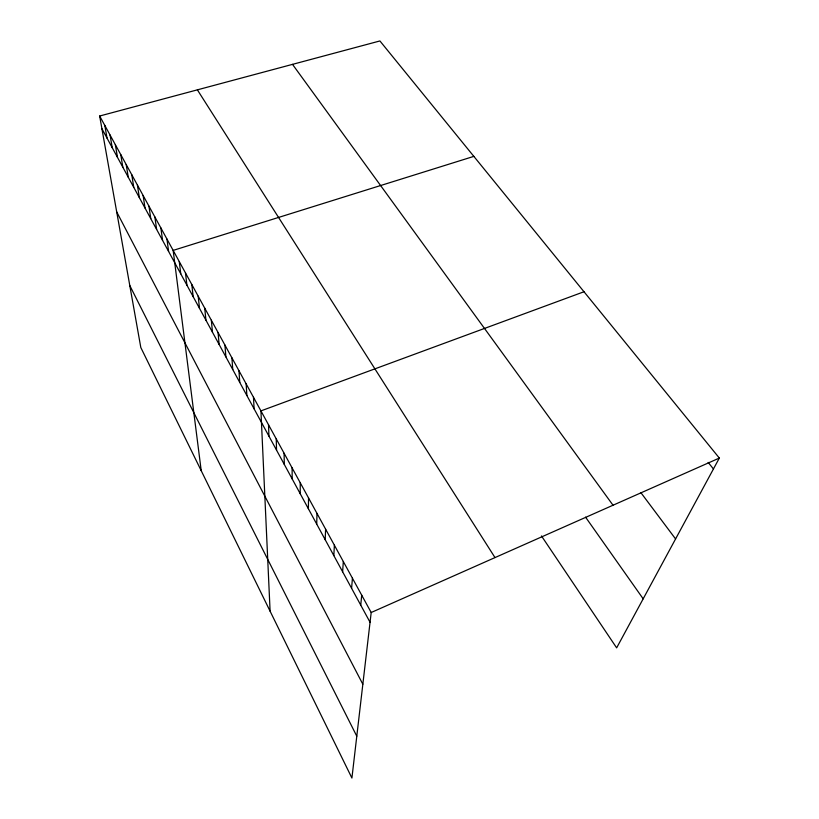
<?xml version="1.0" encoding="UTF-8"?>
<svg xmlns="http://www.w3.org/2000/svg" width="819" height="819" viewBox="0 0 819 819"><rect width="100%" height="100%" fill="white"/><g stroke="black" fill="none" stroke-linecap="round" stroke-linejoin="round"><path stroke-width="1.23" d="M300.215 493.724L300.245 482.77M308.394 508.773L308.538 497.942M316.718 524.099L316.994 513.4M325.194 539.701L325.604 529.135M333.835 555.599L334.377 545.178M342.629 571.795L343.315 561.527M351.597 588.298L352.426 578.194M360.739 605.128L361.722 595.178M99.662 116.022L371.191 612.51L351.914 778.05L140.807 347.502L99.662 116.022L379.914 40.95L719.338 458.067L616.646 647.86L541.472 535.954M371.191 612.51L719.338 458.067M583.998 291.748L260.933 410.892L270.096 611.169M473.843 156.378L173.157 250.399L201.218 470.71M708.169 462.418L713.441 468.959M641.001 492.803L675.573 538.943M292.506 64.363L613.021 505.221M585.565 517.158L643.171 598.822M197.369 89.844L494.993 557.585M101.925 128.726L370.055 622.276M116.718 211.937L362.837 684.223M129.791 285.534L356.787 736.189M104.822 125.44L107.033 138.124M110.053 135.012L112.223 147.676M115.356 144.717L117.486 157.361M120.751 154.566L122.83 167.199M126.218 164.568L128.245 177.17M131.767 174.723L133.753 187.305M137.408 185.033L139.332 197.584M143.141 195.506L145.014 208.026M148.956 206.142L150.768 218.632M154.863 216.943L156.624 229.402M160.862 227.917L162.561 240.336M166.963 239.066L168.601 251.453M179.269 261.578L180.774 273.863M185.483 272.932L186.916 285.176M191.789 284.459L193.161 296.652M198.198 296.181L199.498 308.323M204.709 308.098L205.938 320.178M211.333 320.209L212.479 332.227M218.069 332.514L219.134 344.471M224.918 345.034L225.901 356.92M231.879 357.76L232.77 369.574M238.953 370.71L239.762 382.442M246.15 383.876L246.877 395.526M253.48 397.266L254.105 408.845M268.519 424.764L268.939 436.148M276.238 438.882L276.556 450.163M284.091 453.245L284.306 464.434M292.096 467.874L292.188 478.951"/></g></svg>
